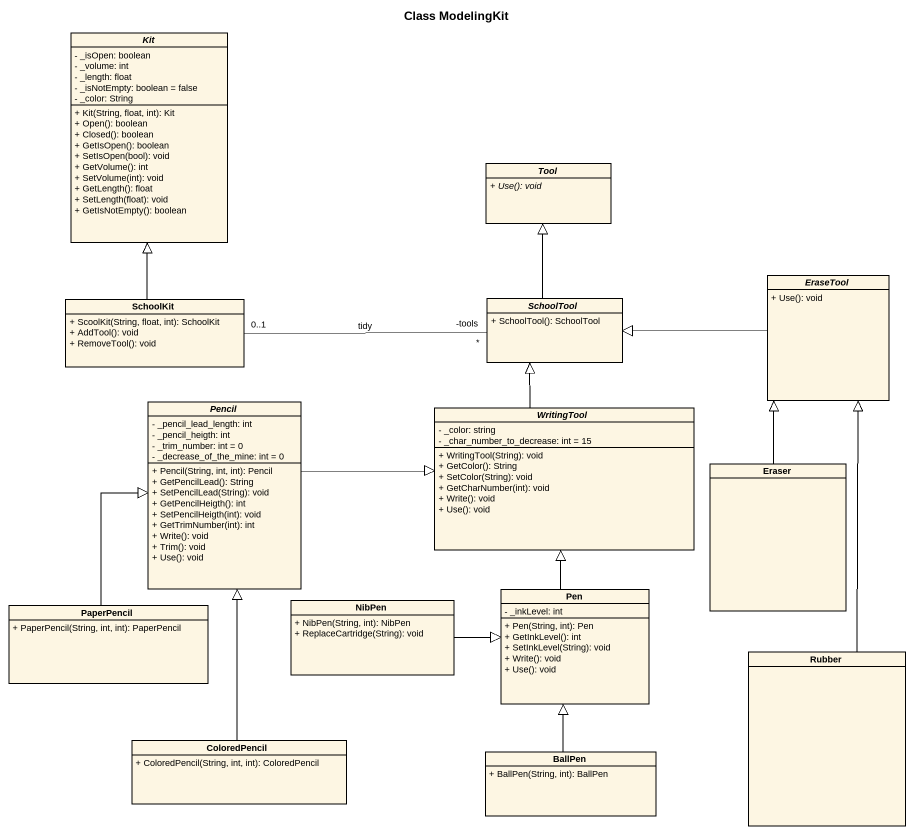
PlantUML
@startuml
title Class ModelingKit
hide circle
hide empty members
skinparam classAttributeIconSize 0
abstract class Kit {
  - _isOpen: boolean
  - _volume: int
  - _length: float
  - _isNotEmpty: boolean = false
  - _color: String
  + Kit(String, float, int): Kit
  + Open(): boolean
  + Closed(): boolean
  + GetIsOpen(): boolean
  + SetIsOpen(bool): void
  + GetVolume(): int
  + SetVolume(int): void
  + GetLength(): float
  + SetLength(float): void
  + GetIsNotEmpty(): boolean
}
abstract class Tool {
  {abstract} + Use(): void
}
class SchoolKit {
  + ScoolKit(String, float, int): SchoolKit
  + AddTool(): void
  + RemoveTool(): void
}
abstract class SchoolTool {
  + SchoolTool(): SchoolTool
}
abstract class EraseTool {
  + Use(): void
}
abstract class Pencil {
  - _pencil_lead_length: int
  - _pencil_heigth: int
  - _trim_number: int = 0
  - _decrease_of_the_mine: int = 0
  + Pencil(String, int, int): Pencil
  + GetPencilLead(): String
  + SetPencilLead(String): void
  + GetPencilHeigth(): int
  + SetPencilHeigth(int): void
  + GetTrimNumber(int): int
  + Write(): void
  + Trim(): void
  + Use(): void
}
abstract class WritingTool {
  - _color: string
  - _char_number_to_decrease: int = 15
  + WritingTool(String): void
  + GetColor(): String
  + SetColor(String): void
  + GetCharNumber(int): void
  + Write(): void
  + Use(): void
}
class Eraser
class PaperPencil {
  + PaperPencil(String, int, int): PaperPencil
}
class NibPen {
  + NibPen(String, int): NibPen
  + ReplaceCartridge(String): void
}
class Pen {
  - _inkLevel: int
  + Pen(String, int): Pen
  + GetInkLevel(): int
  + SetInkLevel(String): void
  + Write(): void
  + Use(): void
}
class Rubber
class ColoredPencil {
  + ColoredPencil(String, int, int): ColoredPencil
}
class BallPen {
  + BallPen(String, int): BallPen
}
SchoolKit -up-|> Kit
SchoolKit "0..1" -right- "-tools\n*" SchoolTool : tidy
SchoolTool -up-|> Tool
EraseTool -left-|> SchoolTool
Pencil -right-|> WritingTool
WritingTool -up-|> SchoolTool
Eraser -up-|> EraseTool
PaperPencil -up-|> Pencil
NibPen -right-|> Pen
Pen -up-|> WritingTool
Rubber -up-|> EraseTool
ColoredPencil -up-|> Pencil
BallPen -up-|> Pen
@enduml
